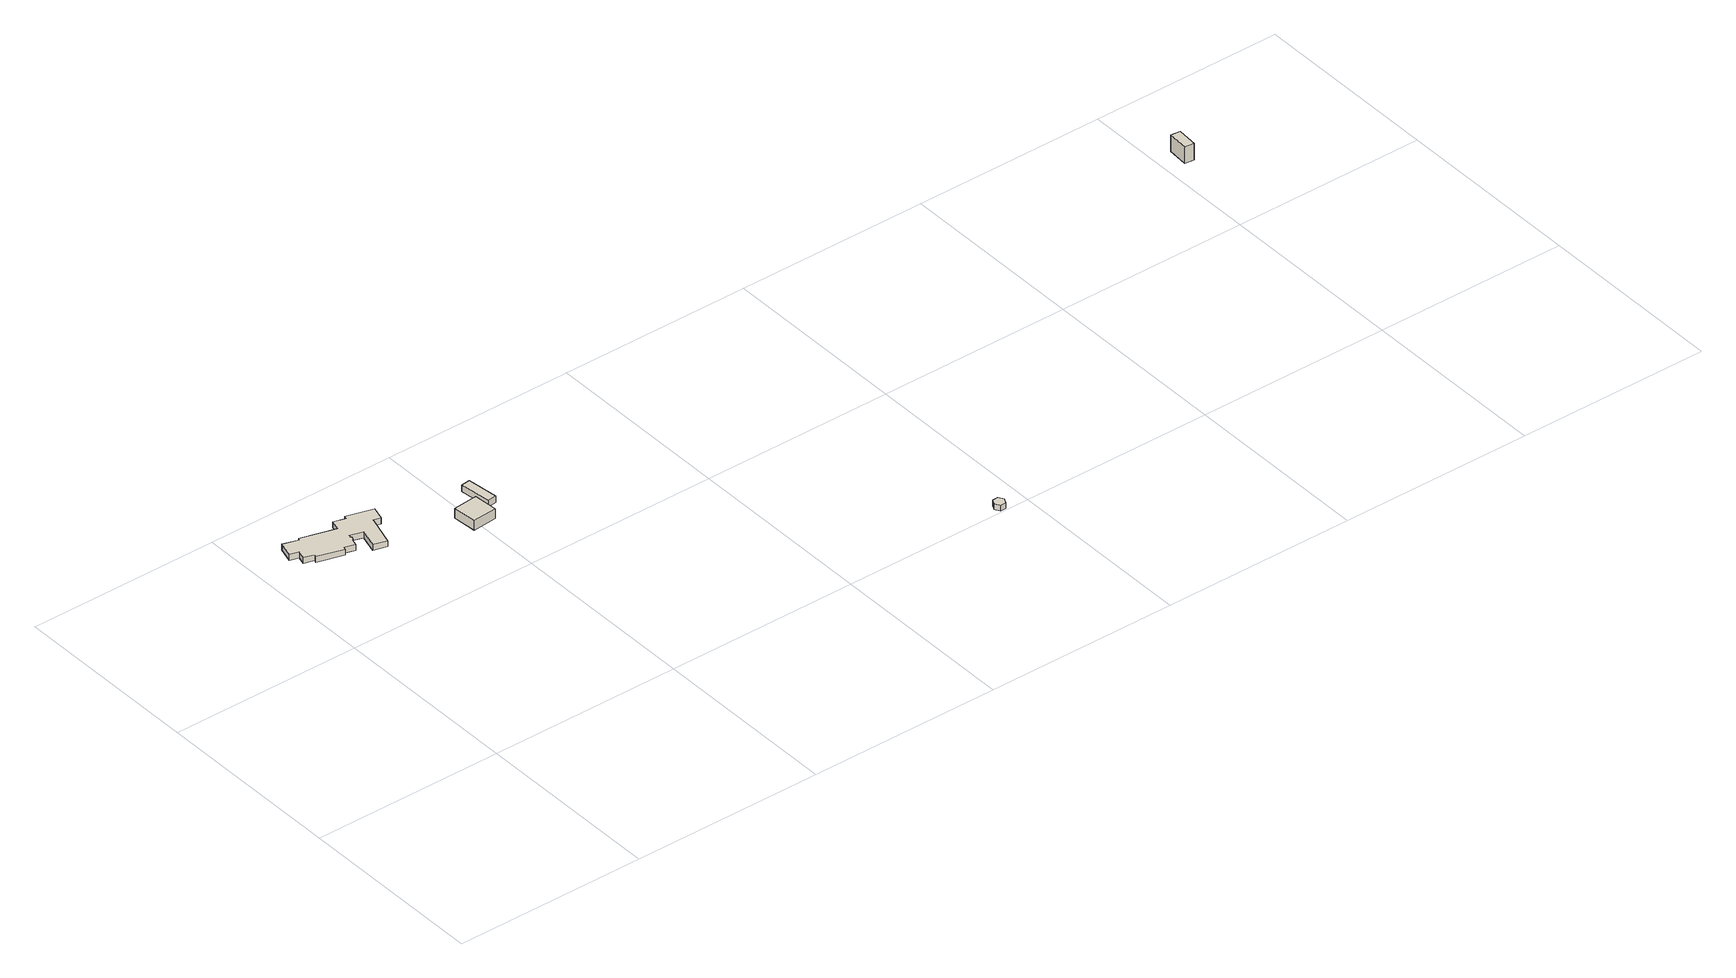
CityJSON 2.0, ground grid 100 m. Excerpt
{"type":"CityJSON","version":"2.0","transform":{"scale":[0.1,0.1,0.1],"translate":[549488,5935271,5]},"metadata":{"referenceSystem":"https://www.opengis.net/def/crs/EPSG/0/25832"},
"CityObjects":{
"building1":{"type":"Building","attributes":{"Gemeindeschluessel":"02200227","Geometrietyp2DReferenz":"3000","BezugspunktDach":"2000","function":"31001_1120","measuredHeight":6.29,"storeysAboveGround":2},"address":[{"country":"Germany","locality":"Hamburg","thoroughfareNumber":"46","thoroughfareName":"Leuchtturmweg","postcode":"22559"}],"geometry":[{"type":"Solid","lod":"1","boundaries":[[[[0,1,2,3,4,5,6,7,8,9,10,11,12,13,14,15,16,17,18,19,20,21,22,23,24,25,26,27]],[[28,29,30,31,32,33,34,35,36,37,38,39,40,41,42,43,44,45,46,47,48,49,50,51,52,53,54,55]],[[26,28,55,27]],[[25,29,28,26]],[[24,30,29,25]],[[23,31,30,24]],[[22,32,31,23]],[[21,33,32,22]],[[20,34,33,21]],[[19,35,34,20]],[[18,36,35,19]],[[17,37,36,18]],[[16,38,37,17]],[[15,39,38,16]],[[14,40,39,15]],[[13,41,40,14]],[[12,42,41,13]],[[11,43,42,12]],[[10,44,43,11]],[[9,45,44,10]],[[8,46,45,9]],[[7,47,46,8]],[[6,48,47,7]],[[5,49,48,6]],[[4,50,49,5]],[[3,51,50,4]],[[2,52,51,3]],[[1,53,52,2]],[[0,54,53,1]],[[27,55,54,0]]]]}]},
"building2":{"type":"Building","attributes":{"Gemeindeschluessel":"02200227","Geometrietyp2DReferenz":"3000","BezugspunktDach":"2000","function":"31001_1010","measuredHeight":7.33,"storeysAboveGround":2},"address":[{"country":"Germany","locality":"Hamburg","thoroughfareNumber":"48","thoroughfareName":"Leuchtturmweg","postcode":"22559"}],"geometry":[{"type":"Solid","lod":"1","boundaries":[[[[56,57,58,59]],[[60,61,62,63]],[[58,60,63,59]],[[57,61,60,58]],[[56,62,61,57]],[[59,63,62,56]]]]}]},
"building3":{"type":"Building","attributes":{"Gemeindeschluessel":"02200227","Geometrietyp2DReferenz":"3000","BezugspunktDach":"2000","function":"31001_1100","measuredHeight":4.28,"storeysAboveGround":1},"address":[{"country":"Germany","locality":"Hamburg","thoroughfareName":"Leuchtturmweg","postcode":"22559"}],"geometry":[{"type":"Solid","lod":"1","boundaries":[[[[64,65,66,67]],[[68,69,70,71]],[[66,68,71,67]],[[65,69,68,66]],[[64,70,69,65]],[[67,71,70,64]]]]}]},
"building4":{"type":"Building","attributes":{"Gemeindeschluessel":"02200227","Geometrietyp2DReferenz":"3000","BezugspunktDach":"2000","function":"31001_2440","measuredHeight":3,"storeysAboveGround":1},"address":[{"country":"Germany","locality":"Hamburg","thoroughfareName":"Rissener Ufer","postcode":"22559"}],"geometry":[{"type":"Solid","lod":"1","boundaries":[[[[72,73,74,75,76,77]],[[78,79,80,81,82,83]],[[76,78,83,77]],[[75,79,78,76]],[[74,80,79,75]],[[73,81,80,74]],[[72,82,81,73]],[[77,83,82,72]]]]}]},
"building5":{"type":"Building","attributes":{"Gemeindeschluessel":"02200227","Geometrietyp2DReferenz":"3000","BezugspunktDach":"2000","function":"31001_2600","measuredHeight":9,"storeysAboveGround":1},"address":[{"country":"Germany","locality":"Hamburg","thoroughfareName":"Rissener Ufer","postcode":"22559"}],"geometry":[{"type":"Solid","lod":"1","boundaries":[[[[84,85,86,87]],[[88,89,90,91]],[[86,88,91,87]],[[85,89,88,86]],[[84,90,89,85]],[[87,91,90,84]]]]}]}
},
"vertices":[
[296,1394,213],[301,1392,213],[295,1372,213],[290,1373,213],[279,1337,213],[225,1353,213],[221,1338,213],[87,1377,213],[91,1391,213],[39,1406,213],[52,1449,213],[5,1462,213],[28,1542,213],[110,1518,213],[113,1529,213],[291,1478,213],[306,1531,213],[368,1513,213],[373,1530,213],[510,1491,213],[490,1420,213],[489,1419,213],[453,1429,213],[453,1430,213],[406,1270,213],[337,1290,213],[365,1387,213],[299,1406,213],[365,1387,245],[337,1290,245],[406,1270,245],[453,1430,245],[453,1429,245],[489,1419,245],[490,1420,245],[510,1491,245],[373,1530,245],[368,1513,245],[306,1531,245],[291,1478,245],[113,1529,245],[110,1518,245],[28,1542,245],[5,1462,245],[52,1449,245],[39,1406,245],[91,1391,245],[87,1377,245],[221,1338,245],[225,1353,245],[279,1337,245],[290,1373,245],[295,1372,245],[301,1392,245],[296,1394,245],[299,1406,245],
[895,1260,214],[906,1135,214],[779,1125,214],[768,1249,214],[779,1125,267],[906,1135,267],[895,1260,267],[768,1249,267],
[961,1387,214],[980,1225,214],[933,1220,214],[915,1382,214],[933,1220,250],[980,1225,250],[961,1387,250],[915,1382,250],
[2854,62,2],[2884,64,2],[2899,37,2],[2885,9,2],[2855,8,2],[2839,35,2],[2855,8,32],[2885,9,32],[2899,37,32],[2884,64,32],[2854,62,32],[2839,35,32],
[5077,1485,21],[5086,1593,21],[5136,1589,21],[5127,1481,21],[5136,1589,111],[5086,1593,111],[5077,1485,111],[5127,1481,111]
]}
